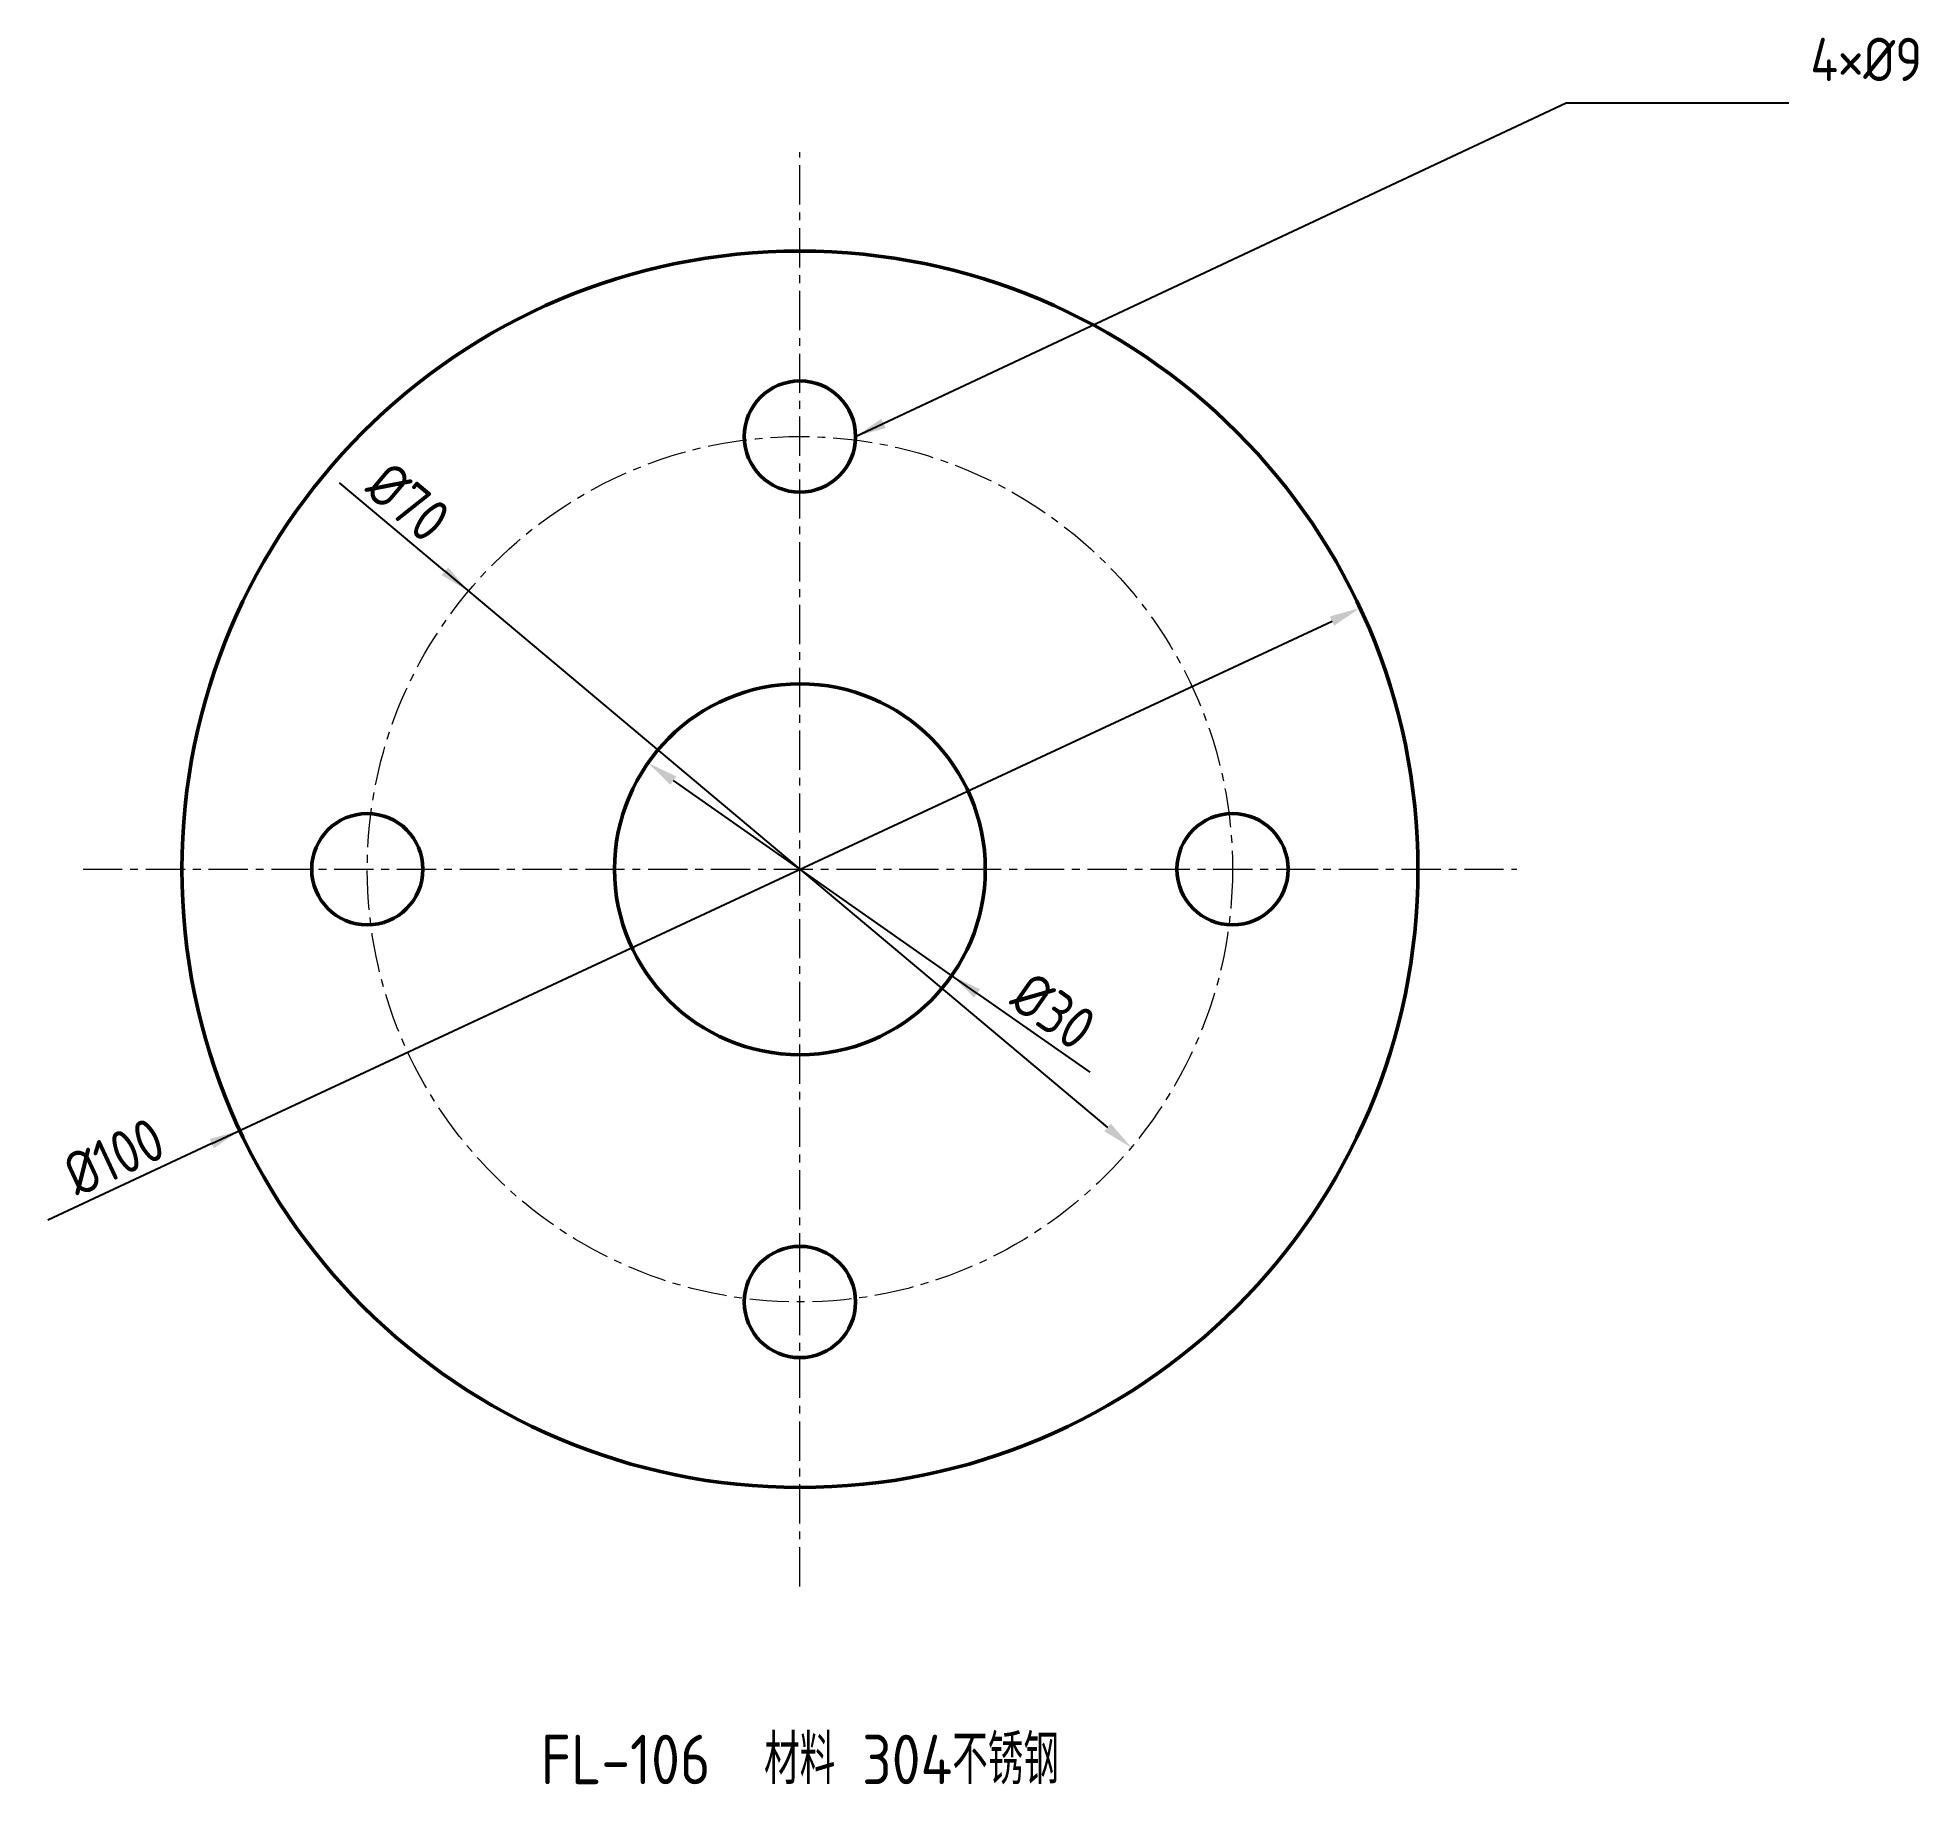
# Model space of a CAD drawing. Header units: millimetres. Extents: x -62 to 90, y -74 to 67.
import ezdxf
from ezdxf.enums import TextEntityAlignment as Align

# ---------------------------------------------------------------- set-up
doc = ezdxf.new("R2010")
doc.units = ezdxf.units.MM
doc.linetypes.add('CENTER', pattern=[5.08, 3.175, -0.635, 0.635, -0.635])
for name, color, linetype, lineweight in [('CENTER', 1, 'CENTER', 18), ('DIM', 3, 'Continuous', 18), ('HOLES', 7, 'Continuous', 50), ('OUTLINE', 7, 'Continuous', 50), ('TEXT', 7, 'Continuous', 25)]:
    doc.layers.add(name, color=color, linetype=linetype, lineweight=lineweight)
doc.styles.get("Standard").update_dxf_attribs({"font": 'gbenor.shx', "bigfont": 'gbcbig.shx'})
doc.dimstyles.new('AGENTCAD', dxfattribs={"dimtxt": 3.5, "dimasz": 2.5, "dimexe": 1.25, "dimexo": 0.625, "dimtad": 1, "dimdsep": 46, "dimtxsty": 'Standard', "dimcen": 2.5, "dimazin": 3, "dimtfac": 1, "dimtmove": 0, "dimatfit": 3})

msp = doc.modelspace()

# ---------------------------------------------------------------- linework, layer by layer
at = {"layer": 'CENTER', "linetype": 'CENTER'}
for p, q in [((0, -58), (0, 58)), ((-58, 0), (58, 0))]:
    msp.add_line(p, q, dxfattribs=at)
msp.add_circle((0, 0), 35, dxfattribs=at)
at = {"layer": 'HOLES'}
for centre, radius in [((0, 35), 4.5), ((0, 0), 15), ((-35, 0), 4.5), ((35, 0), 4.5), ((0, -35), 4.5)]:
    msp.add_circle(centre, radius, dxfattribs=at)
at = {"layer": 'OUTLINE'}
msp.add_circle((0, 0), 50, dxfattribs=at)

# ---------------------------------------------------------------- texts
at = {"layer": 'DIM', "insert": (81.75, 63.75), "char_height": 3.5, "attachment_point": 7}
msp.add_mtext('4×Ø9', dxfattribs=at)
at = {"layer": 'TEXT'}
msp.add_text('FL-106  材料 304不锈钢', height=4, dxfattribs=at).set_placement((0, -74), align=Align.CENTER)

# ---------------------------------------------------------------- dimensions: what is measured, and where the dimension line sits
at = {"layer": 'DIM'}
for p1, p2 in [((26.812, -22.498), (-26.812, 22.498)), ((45.315, 21.131), (-45.315, -21.131)), ((-12.287, 8.604), (12.287, -8.604))]:
    msp.add_diameter_dim_2p(p1=p1, p2=p2, dimstyle='AGENTCAD', override={"dimtxt": 3.5}, dxfattribs=at).render()

# ---------------------------------------------------------------- leaders
msp.add_leader([(4.5, 35), (62, 62), (80, 62)], dimstyle='AGENTCAD', dxfattribs=at)

doc.saveas('drawing.dxf')
